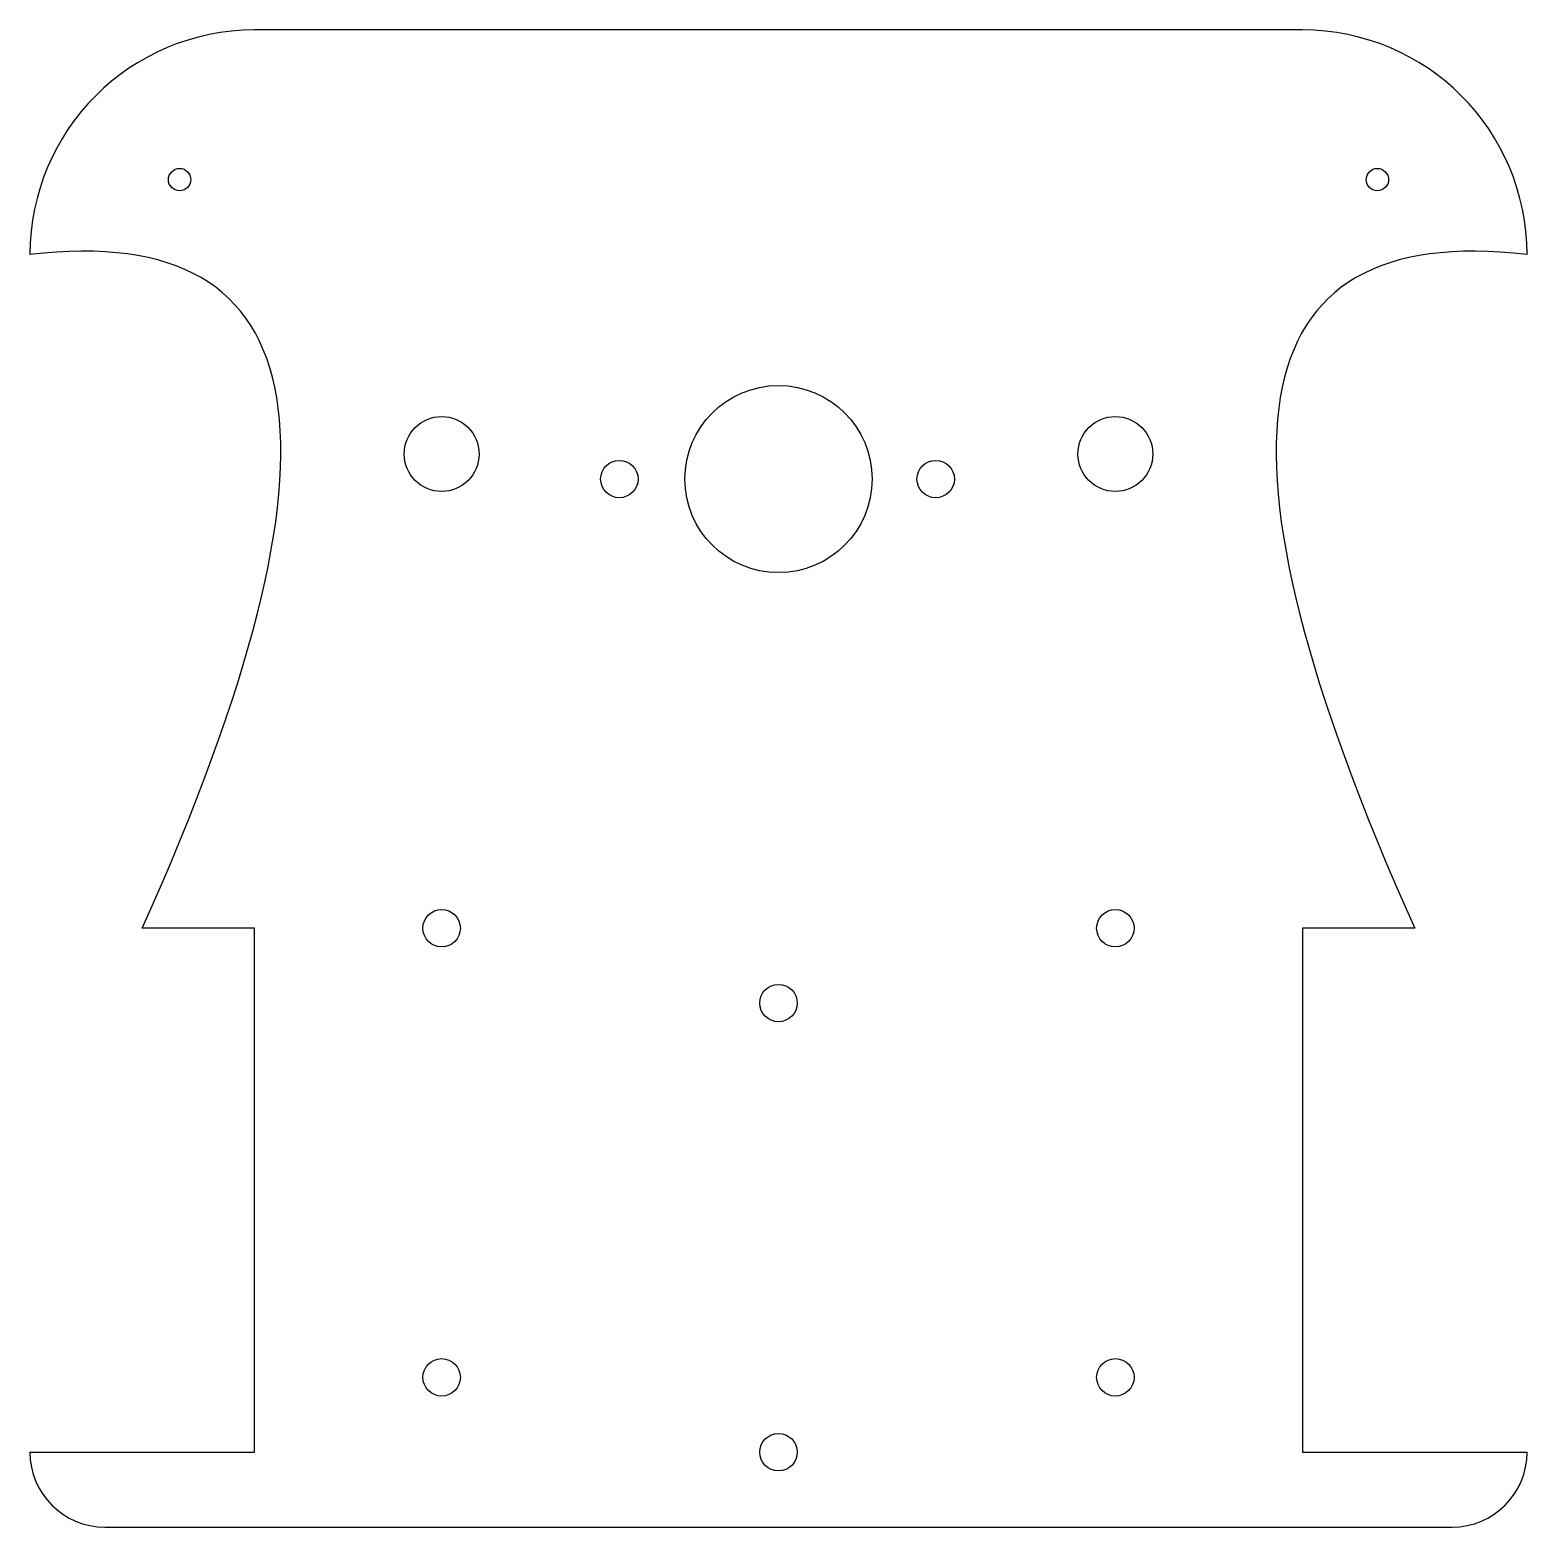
# Model space of a CAD drawing. Header units: millimetres. Extents: x -100 to 100, y -100 to 100.
import ezdxf

# ---------------------------------------------------------------- set-up
doc = ezdxf.new("R2010")
doc.units = ezdxf.units.MM

msp = doc.modelspace()

# ---------------------------------------------------------------- linework, layer by layer
at = {"color": 7, "linetype": 'Continuous', "lineweight": 25}
for p, q in [((70, 100), (-70, 100)), ((-70, -20), (-85, -20)), ((-70, -90), (-70, -20)), ((85, -20), (70, -20)), ((70, -20), (70, -90)), ((-100, -90), (-70, -90)), ((70, -90), (100, -90)), ((-90, -100), (90, -100))]:
    msp.add_line(p, q, dxfattribs=at)
for centre, radius in [((-80, 80), 1.5), ((80, 80), 1.5), ((0, 40), 12.5), ((-45, 43.35), 5), ((45, 43.35), 5), ((-21.26, 40), 2.5), ((21, 40), 2.5), ((-45, -20), 2.5), ((45, -20), 2.5), ((0, -30), 2.5), ((-45, -80), 2.5), ((45, -80), 2.5), ((0, -90), 2.5)]:
    msp.add_circle(centre, radius, dxfattribs=at)
for centre, radius, start, end in [((-70, 70), 30, 90, 180), ((70, 70), 30, 0, 90), ((-90, -90), 10, 180, 270), ((90, -90), 10, 270, 0)]:
    msp.add_arc(centre, radius, start, end, dxfattribs=at)
for points in [[(-85, -20), (-56.04, 44.51), (-61.04, 74.51), (-100, 70)], [(100, 70), (61.04, 74.51), (56.04, 44.51), (85, -20)]]:
    msp.add_open_spline(points, degree=3, dxfattribs=at)

doc.saveas('drawing.dxf')
